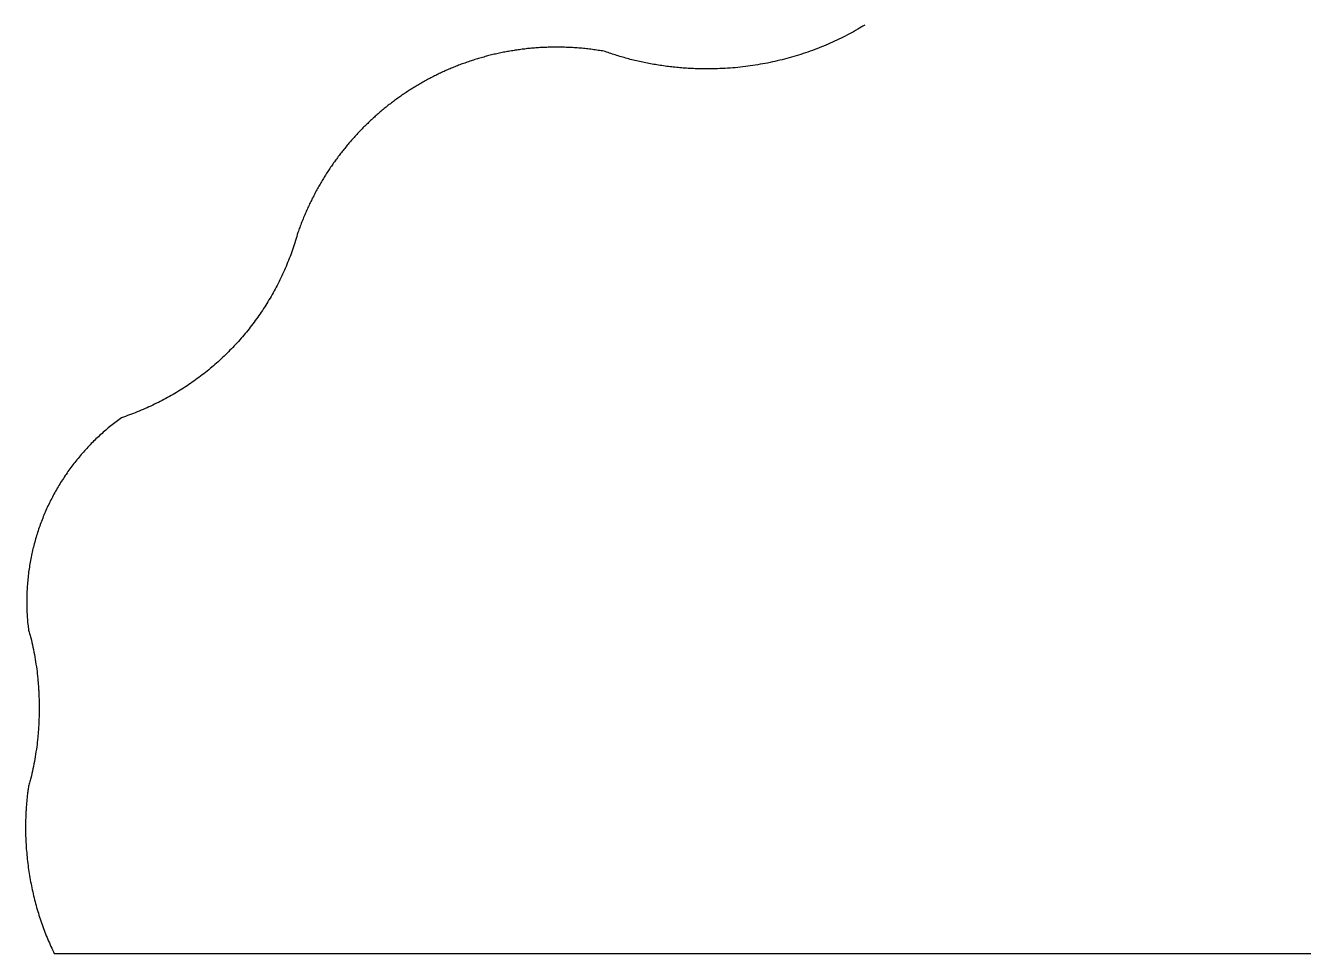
# Model space of a CAD drawing. Extents: x -331 to 1103, y -532 to 1751.
# Drawn here: x -330.7 to -156.2, y 247.5 to 374.2 of the extents above; entities that cross this region are included whole.
import ezdxf

# ---------------------------------------------------------------- set-up
doc = ezdxf.new("R2010")
doc.units = 0
doc.layers.add('Default_Layer', color=1, linetype='CONTINUOUS')

msp = doc.modelspace()

# ---------------------------------------------------------------- linework, layer by layer
at = {"layer": 'Default_Layer'}
msp.add_lwpolyline([(-216.11, 374.28), (-216.35, 374.13), (-216.59, 373.99), (-216.83, 373.85), (-217.07, 373.71), (-217.35, 373.55), (-217.63, 373.39), (-217.91, 373.24), (-218.19, 373.09), (-218.48, 372.94), (-218.77, 372.79), (-219.05, 372.64), (-219.34, 372.5), (-219.64, 372.36), (-219.93, 372.22), (-220.22, 372.08), (-220.52, 371.95), (-220.82, 371.81), (-221.12, 371.68), (-221.42, 371.55), (-221.72, 371.43), (-222.02, 371.3), (-222.33, 371.18), (-222.64, 371.06), (-222.94, 370.95), (-223.25, 370.83), (-223.57, 370.72), (-223.88, 370.61), (-224.19, 370.5), (-224.51, 370.4), (-224.82, 370.29), (-225.14, 370.19), (-225.46, 370.1), (-225.78, 370), (-226.1, 369.91), (-226.42, 369.82), (-226.75, 369.73), (-227.07, 369.64), (-227.4, 369.56), (-227.72, 369.48), (-228.05, 369.4), (-228.38, 369.32), (-228.71, 369.25), (-229.05, 369.18), (-229.38, 369.11), (-229.71, 369.05), (-230.05, 368.99), (-230.38, 368.93), (-230.72, 368.87), (-231.06, 368.81), (-231.4, 368.76), (-231.74, 368.71), (-232.08, 368.67), (-232.42, 368.62), (-232.77, 368.58), (-233.11, 368.54), (-233.45, 368.51), (-233.8, 368.47), (-234.15, 368.44), (-234.49, 368.42), (-234.84, 368.39), (-235.19, 368.37), (-235.54, 368.35), (-235.89, 368.34), (-236.24, 368.32), (-236.6, 368.31), (-236.95, 368.31), (-237.3, 368.3), (-237.66, 368.3), (-237.89, 368.3), (-238.12, 368.3), (-238.36, 368.31), (-238.59, 368.31), (-238.82, 368.32), (-239.05, 368.32), (-239.28, 368.33), (-239.51, 368.34), (-239.75, 368.35), (-239.98, 368.36), (-240.21, 368.38), (-240.44, 368.39), (-240.66, 368.41), (-240.89, 368.42), (-241.12, 368.44), (-241.35, 368.46), (-241.58, 368.48), (-241.8, 368.5), (-242.03, 368.52), (-242.26, 368.55), (-242.48, 368.57), (-242.71, 368.6), (-242.93, 368.63), (-243.15, 368.65), (-243.38, 368.68), (-243.6, 368.71), (-243.82, 368.75), (-244.04, 368.78), (-244.27, 368.81), (-244.49, 368.85), (-244.71, 368.89), (-244.93, 368.92), (-245.14, 368.96), (-245.36, 369), (-245.58, 369.04), (-245.8, 369.08), (-246.01, 369.13), (-246.23, 369.17), (-246.44, 369.22), (-246.66, 369.26), (-246.87, 369.31), (-247.08, 369.36), (-247.3, 369.41), (-247.51, 369.46), (-247.72, 369.51), (-247.93, 369.56), (-248.14, 369.61), (-248.34, 369.67), (-248.55, 369.73), (-248.76, 369.78), (-248.96, 369.84), (-249.17, 369.9), (-249.37, 369.96), (-249.58, 370.02), (-249.78, 370.08), (-249.98, 370.14), (-250.18, 370.21), (-250.38, 370.27), (-250.58, 370.34), (-250.78, 370.4), (-250.98, 370.47), (-251.17, 370.54), (-251.37, 370.61), (-251.56, 370.68), (-251.75, 370.71), (-251.94, 370.75), (-252.13, 370.78), (-252.33, 370.81), (-252.52, 370.84), (-252.72, 370.87), (-252.92, 370.9), (-253.12, 370.93), (-253.32, 370.96), (-253.52, 370.98), (-253.72, 371.01), (-253.93, 371.03), (-254.13, 371.06), (-254.34, 371.08), (-254.55, 371.1), (-254.76, 371.12), (-254.97, 371.14), (-255.18, 371.15), (-255.39, 371.17), (-255.6, 371.18), (-255.82, 371.2), (-256.03, 371.21), (-256.25, 371.22), (-256.46, 371.23), (-256.68, 371.24), (-256.9, 371.25), (-257.12, 371.26), (-257.33, 371.26), (-257.55, 371.27), (-257.77, 371.27), (-257.99, 371.27), (-258.21, 371.27), (-258.4, 371.27), (-258.59, 371.27), (-258.79, 371.27), (-258.98, 371.27), (-259.17, 371.26), (-259.36, 371.26), (-259.55, 371.25), (-259.73, 371.24), (-259.92, 371.24), (-260.11, 371.23), (-260.3, 371.22), (-260.49, 371.21), (-260.68, 371.19), (-260.87, 371.18), (-261.05, 371.17), (-261.24, 371.15), (-261.43, 371.14), (-261.61, 371.12), (-261.8, 371.1), (-261.99, 371.08), (-262.17, 371.07), (-262.36, 371.05), (-262.54, 371.02), (-262.73, 371), (-262.92, 370.98), (-263.1, 370.96), (-263.28, 370.93), (-263.47, 370.91), (-263.65, 370.88), (-263.84, 370.85), (-264.02, 370.82), (-264.2, 370.79), (-264.38, 370.76), (-264.57, 370.73), (-264.75, 370.7), (-264.93, 370.67), (-265.11, 370.64), (-265.29, 370.6), (-265.47, 370.57), (-265.65, 370.53), (-265.83, 370.49), (-266.01, 370.46), (-266.19, 370.42), (-266.37, 370.38), (-266.55, 370.34), (-266.73, 370.3), (-266.91, 370.25), (-267.09, 370.21), (-267.27, 370.17), (-267.44, 370.12), (-267.62, 370.08), (-267.8, 370.03), (-267.97, 369.98), (-268.15, 369.93), (-268.32, 369.88), (-268.5, 369.83), (-268.67, 369.78), (-268.85, 369.73), (-269.02, 369.68), (-269.2, 369.63), (-269.37, 369.57), (-269.54, 369.52), (-269.72, 369.46), (-269.89, 369.41), (-270.06, 369.35), (-270.23, 369.29), (-270.4, 369.23), (-270.57, 369.17), (-270.74, 369.11), (-270.91, 369.05), (-271.08, 368.99), (-271.25, 368.93), (-271.42, 368.86), (-271.59, 368.8), (-271.76, 368.73), (-271.93, 368.67), (-272.1, 368.6), (-272.26, 368.53), (-272.43, 368.46), (-272.6, 368.39), (-272.76, 368.32), (-272.93, 368.25), (-273.09, 368.18), (-273.26, 368.11), (-273.42, 368.04), (-273.58, 367.96), (-273.75, 367.89), (-273.91, 367.81), (-274.07, 367.73), (-274.23, 367.66), (-274.4, 367.58), (-274.56, 367.5), (-274.72, 367.42), (-274.88, 367.34), (-275.04, 367.26), (-275.2, 367.18), (-275.36, 367.1), (-275.52, 367.01), (-275.67, 366.93), (-275.83, 366.85), (-275.99, 366.76), (-276.15, 366.67), (-276.3, 366.59), (-276.46, 366.5), (-276.61, 366.41), (-276.77, 366.32), (-276.92, 366.23), (-277.08, 366.14), (-277.23, 366.05), (-277.38, 365.96), (-277.54, 365.87), (-277.69, 365.77), (-277.84, 365.68), (-277.99, 365.59), (-278.14, 365.49), (-278.29, 365.39), (-278.44, 365.3), (-278.59, 365.2), (-278.74, 365.1), (-278.89, 365), (-279.04, 364.9), (-279.19, 364.8), (-279.33, 364.7), (-279.48, 364.6), (-279.62, 364.5), (-279.77, 364.39), (-279.91, 364.29), (-280.06, 364.19), (-280.2, 364.08), (-280.35, 363.97), (-280.49, 363.87), (-280.63, 363.76), (-280.77, 363.65), (-280.91, 363.54), (-281.06, 363.44), (-281.2, 363.33), (-281.34, 363.22), (-281.47, 363.1), (-281.61, 362.99), (-281.75, 362.88), (-281.89, 362.77), (-282.03, 362.65), (-282.16, 362.54), (-282.3, 362.42), (-282.43, 362.31), (-282.57, 362.19), (-282.7, 362.07), (-282.84, 361.96), (-282.97, 361.84), (-283.1, 361.72), (-283.23, 361.6), (-283.37, 361.48), (-283.5, 361.36), (-283.63, 361.24), (-283.76, 361.12), (-283.89, 360.99), (-284.01, 360.87), (-284.14, 360.75), (-284.27, 360.62), (-284.4, 360.5), (-284.52, 360.37), (-284.65, 360.24), (-284.77, 360.12), (-284.9, 359.99), (-285.02, 359.86), (-285.15, 359.73), (-285.27, 359.6), (-285.39, 359.47), (-285.51, 359.34), (-285.63, 359.21), (-285.75, 359.08), (-285.87, 358.95), (-285.99, 358.81), (-286.11, 358.68), (-286.23, 358.55), (-286.35, 358.41), (-286.46, 358.28), (-286.58, 358.14), (-286.69, 358.01), (-286.81, 357.87), (-286.92, 357.73), (-287.04, 357.59), (-287.15, 357.45), (-287.26, 357.31), (-287.37, 357.18), (-287.49, 357.03), (-287.6, 356.89), (-287.71, 356.75), (-287.81, 356.61), (-287.92, 356.47), (-288.03, 356.33), (-288.14, 356.18), (-288.24, 356.04), (-288.35, 355.89), (-288.46, 355.75), (-288.56, 355.6), (-288.66, 355.46), (-288.77, 355.31), (-288.87, 355.16), (-288.97, 355.01), (-289.07, 354.87), (-289.17, 354.72), (-289.27, 354.57), (-289.37, 354.42), (-289.47, 354.27), (-289.57, 354.12), (-289.67, 353.96), (-289.76, 353.81), (-289.86, 353.66), (-289.95, 353.51), (-290.05, 353.35), (-290.14, 353.2), (-290.23, 353.05), (-290.33, 352.89), (-290.42, 352.74), (-290.51, 352.58), (-290.6, 352.42), (-290.69, 352.27), (-290.78, 352.11), (-290.86, 351.95), (-290.95, 351.79), (-291.04, 351.63), (-291.12, 351.47), (-291.21, 351.31), (-291.29, 351.15), (-291.38, 350.99), (-291.46, 350.83), (-291.54, 350.67), (-291.62, 350.51), (-291.7, 350.35), (-291.78, 350.18), (-291.86, 350.02), (-291.94, 349.86), (-292.02, 349.69), (-292.1, 349.53), (-292.17, 349.36), (-292.25, 349.2), (-292.32, 349.03), (-292.4, 348.86), (-292.47, 348.7), (-292.54, 348.53), (-292.61, 348.36), (-292.69, 348.19), (-292.76, 348.02), (-292.83, 347.85), (-292.89, 347.68), (-292.96, 347.51), (-293.03, 347.34), (-293.1, 347.17), (-293.16, 347), (-293.23, 346.83), (-293.29, 346.66), (-293.35, 346.49), (-293.41, 346.31), (-293.48, 346.14), (-293.54, 345.97), (-293.62, 345.68), (-293.7, 345.4), (-293.78, 345.12), (-293.87, 344.85), (-293.95, 344.57), (-294.04, 344.29), (-294.14, 344.02), (-294.23, 343.74), (-294.33, 343.47), (-294.42, 343.2), (-294.52, 342.93), (-294.62, 342.66), (-294.73, 342.39), (-294.83, 342.12), (-294.94, 341.85), (-295.05, 341.59), (-295.16, 341.32), (-295.27, 341.06), (-295.39, 340.8), (-295.51, 340.53), (-295.63, 340.27), (-295.75, 340.02), (-295.87, 339.76), (-295.99, 339.5), (-296.12, 339.25), (-296.25, 338.99), (-296.38, 338.74), (-296.51, 338.49), (-296.65, 338.23), (-296.78, 337.98), (-296.92, 337.74), (-297.06, 337.49), (-297.2, 337.24), (-297.34, 337), (-297.49, 336.75), (-297.63, 336.51), (-297.78, 336.27), (-297.93, 336.03), (-298.08, 335.79), (-298.24, 335.56), (-298.39, 335.32), (-298.55, 335.09), (-298.71, 334.85), (-298.87, 334.62), (-299.03, 334.39), (-299.2, 334.16), (-299.36, 333.93), (-299.53, 333.71), (-299.7, 333.48), (-299.87, 333.26), (-300.04, 333.03), (-300.22, 332.81), (-300.39, 332.59), (-300.57, 332.37), (-300.75, 332.16), (-300.93, 331.94), (-301.11, 331.73), (-301.29, 331.51), (-301.48, 331.3), (-301.67, 331.09), (-301.86, 330.88), (-302.05, 330.68), (-302.24, 330.47), (-302.43, 330.27), (-302.63, 330.07), (-302.82, 329.87), (-303.02, 329.67), (-303.22, 329.47), (-303.42, 329.27), (-303.62, 329.08), (-303.83, 328.88), (-304.03, 328.69), (-304.24, 328.5), (-304.45, 328.31), (-304.66, 328.12), (-304.87, 327.94), (-305.08, 327.76), (-305.29, 327.57), (-305.51, 327.39), (-305.73, 327.21), (-305.95, 327.04), (-306.17, 326.86), (-306.39, 326.68), (-306.61, 326.51), (-306.83, 326.34), (-307.06, 326.17), (-307.28, 326), (-307.51, 325.84), (-307.74, 325.67), (-307.97, 325.51), (-308.21, 325.35), (-308.44, 325.19), (-308.67, 325.03), (-308.91, 324.88), (-309.15, 324.72), (-309.39, 324.57), (-309.63, 324.42), (-309.87, 324.27), (-310.11, 324.12), (-310.35, 323.98), (-310.6, 323.84), (-310.84, 323.69), (-311.09, 323.55), (-311.34, 323.42), (-311.59, 323.28), (-311.84, 323.14), (-312.09, 323.01), (-312.35, 322.88), (-312.6, 322.75), (-312.86, 322.63), (-313.11, 322.5), (-313.37, 322.38), (-313.63, 322.25), (-313.89, 322.14), (-314.15, 322.02), (-314.42, 321.9), (-314.68, 321.79), (-314.95, 321.68), (-315.21, 321.57), (-315.48, 321.46), (-315.75, 321.35), (-316.02, 321.25), (-316.29, 321.14), (-316.56, 321.04), (-316.83, 320.95), (-317.11, 320.85), (-317.38, 320.76), (-317.66, 320.66), (-317.84, 320.53), (-318.02, 320.39), (-318.2, 320.26), (-318.38, 320.12), (-318.56, 319.98), (-318.74, 319.84), (-318.92, 319.7), (-319.1, 319.56), (-319.27, 319.41), (-319.45, 319.27), (-319.62, 319.12), (-319.79, 318.98), (-319.96, 318.83), (-320.13, 318.68), (-320.3, 318.53), (-320.47, 318.38), (-320.64, 318.22), (-320.8, 318.07), (-320.97, 317.91), (-321.13, 317.76), (-321.29, 317.6), (-321.45, 317.44), (-321.61, 317.28), (-321.77, 317.12), (-321.93, 316.96), (-322.08, 316.79), (-322.24, 316.63), (-322.39, 316.46), (-322.54, 316.3), (-322.7, 316.13), (-322.85, 315.96), (-322.99, 315.79), (-323.14, 315.62), (-323.29, 315.45), (-323.43, 315.27), (-323.58, 315.1), (-323.72, 314.92), (-323.86, 314.75), (-324, 314.57), (-324.14, 314.39), (-324.28, 314.21), (-324.41, 314.03), (-324.55, 313.85), (-324.68, 313.67), (-324.81, 313.49), (-324.95, 313.3), (-325.08, 313.12), (-325.2, 312.93), (-325.33, 312.75), (-325.46, 312.56), (-325.58, 312.37), (-325.7, 312.18), (-325.82, 311.99), (-325.95, 311.8), (-326.06, 311.6), (-326.18, 311.41), (-326.3, 311.22), (-326.41, 311.02), (-326.53, 310.83), (-326.64, 310.63), (-326.75, 310.43), (-326.86, 310.23), (-326.96, 310.03), (-327.07, 309.83), (-327.17, 309.63), (-327.28, 309.43), (-327.38, 309.22), (-327.48, 309.02), (-327.58, 308.82), (-327.68, 308.61), (-327.77, 308.4), (-327.87, 308.2), (-327.96, 307.99), (-328.05, 307.78), (-328.14, 307.57), (-328.23, 307.36), (-328.32, 307.15), (-328.4, 306.94), (-328.49, 306.73), (-328.57, 306.51), (-328.65, 306.3), (-328.73, 306.08), (-328.81, 305.87), (-328.88, 305.65), (-328.96, 305.43), (-329.03, 305.22), (-329.1, 305), (-329.17, 304.78), (-329.24, 304.56), (-329.3, 304.34), (-329.37, 304.12), (-329.43, 303.9), (-329.49, 303.67), (-329.55, 303.45), (-329.61, 303.23), (-329.67, 303), (-329.73, 302.78), (-329.78, 302.55), (-329.83, 302.32), (-329.88, 302.1), (-329.93, 301.87), (-329.98, 301.64), (-330.02, 301.41), (-330.07, 301.18), (-330.11, 300.95), (-330.15, 300.72), (-330.19, 300.49), (-330.22, 300.26), (-330.26, 300.03), (-330.29, 299.79), (-330.32, 299.56), (-330.35, 299.33), (-330.38, 299.09), (-330.41, 298.86), (-330.43, 298.62), (-330.45, 298.39), (-330.47, 298.15), (-330.49, 297.91), (-330.51, 297.67), (-330.53, 297.44), (-330.54, 297.2), (-330.55, 296.96), (-330.56, 296.72), (-330.57, 296.48), (-330.58, 296.24), (-330.58, 296), (-330.58, 295.76), (-330.58, 295.51), (-330.58, 295.27), (-330.58, 295.03), (-330.58, 294.79), (-330.57, 294.55), (-330.56, 294.31), (-330.55, 294.07), (-330.54, 293.83), (-330.53, 293.6), (-330.51, 293.37), (-330.49, 293.14), (-330.48, 292.91), (-330.46, 292.69), (-330.44, 292.47), (-330.41, 292.25), (-330.39, 292.04), (-330.36, 291.83), (-330.32, 291.67), (-330.28, 291.52), (-330.23, 291.37), (-330.19, 291.21), (-330.15, 291.06), (-330.11, 290.9), (-330.07, 290.75), (-330.03, 290.59), (-329.95, 290.27), (-329.88, 289.96), (-329.8, 289.63), (-329.73, 289.31), (-329.67, 288.99), (-329.6, 288.66), (-329.54, 288.33), (-329.48, 288), (-329.42, 287.66), (-329.37, 287.33), (-329.32, 286.99), (-329.27, 286.65), (-329.22, 286.31), (-329.18, 285.96), (-329.14, 285.62), (-329.12, 285.45), (-329.1, 285.27), (-329.08, 285.1), (-329.07, 284.92), (-329.05, 284.75), (-329.03, 284.57), (-329.02, 284.4), (-329.01, 284.22), (-328.99, 284.05), (-328.98, 283.87), (-328.97, 283.69), (-328.96, 283.52), (-328.95, 283.34), (-328.94, 283.16), (-328.93, 282.98), (-328.92, 282.81), (-328.91, 282.63), (-328.91, 282.45), (-328.9, 282.27), (-328.89, 282.09), (-328.89, 281.91), (-328.89, 281.73), (-328.88, 281.55), (-328.88, 281.37), (-328.88, 281.19), (-328.88, 281.01), (-328.88, 280.83), (-328.88, 280.65), (-328.88, 280.47), (-328.89, 280.29), (-328.89, 280.11), (-328.89, 279.93), (-328.9, 279.75), (-328.91, 279.58), (-328.91, 279.4), (-328.92, 279.22), (-328.93, 279.04), (-328.94, 278.86), (-328.95, 278.69), (-328.96, 278.51), (-328.97, 278.33), (-328.98, 278.16), (-328.99, 277.98), (-329.01, 277.8), (-329.02, 277.63), (-329.03, 277.45), (-329.05, 277.28), (-329.07, 277.1), (-329.08, 276.93), (-329.1, 276.75), (-329.12, 276.58), (-329.14, 276.41), (-329.18, 276.06), (-329.22, 275.72), (-329.27, 275.38), (-329.32, 275.04), (-329.37, 274.7), (-329.42, 274.36), (-329.48, 274.03), (-329.54, 273.7), (-329.6, 273.37), (-329.67, 273.04), (-329.73, 272.71), (-329.8, 272.39), (-329.88, 272.07), (-329.95, 271.75), (-330.03, 271.44), (-330.07, 271.28), (-330.11, 271.12), (-330.15, 270.97), (-330.19, 270.81), (-330.23, 270.66), (-330.28, 270.5), (-330.32, 270.35), (-330.36, 270.2), (-330.39, 270.04), (-330.41, 269.89), (-330.43, 269.73), (-330.45, 269.57), (-330.47, 269.41), (-330.49, 269.25), (-330.51, 269.08), (-330.53, 268.92), (-330.54, 268.75), (-330.56, 268.58), (-330.58, 268.42), (-330.59, 268.25), (-330.61, 268.08), (-330.62, 267.91), (-330.63, 267.73), (-330.64, 267.56), (-330.66, 267.39), (-330.67, 267.21), (-330.68, 267.04), (-330.69, 266.86), (-330.7, 266.69), (-330.7, 266.51), (-330.71, 266.33), (-330.72, 266.15), (-330.72, 265.97), (-330.73, 265.79), (-330.73, 265.61), (-330.74, 265.43), (-330.74, 265.25), (-330.74, 265.07), (-330.74, 264.89), (-330.74, 264.71), (-330.74, 264.42), (-330.74, 264.12), (-330.73, 263.83), (-330.73, 263.54), (-330.72, 263.25), (-330.71, 262.96), (-330.69, 262.67), (-330.68, 262.38), (-330.66, 262.09), (-330.64, 261.8), (-330.62, 261.51), (-330.59, 261.23), (-330.57, 260.94), (-330.54, 260.66), (-330.51, 260.37), (-330.48, 260.09), (-330.45, 259.8), (-330.41, 259.52), (-330.37, 259.24), (-330.33, 258.96), (-330.29, 258.68), (-330.25, 258.4), (-330.2, 258.12), (-330.16, 257.84), (-330.11, 257.56), (-330.06, 257.28), (-330, 257.01), (-329.95, 256.73), (-329.89, 256.46), (-329.83, 256.19), (-329.77, 255.91), (-329.71, 255.64), (-329.65, 255.37), (-329.58, 255.1), (-329.52, 254.83), (-329.45, 254.56), (-329.38, 254.3), (-329.3, 254.03), (-329.23, 253.77), (-329.15, 253.5), (-329.07, 253.24), (-328.99, 252.98), (-328.91, 252.72), (-328.83, 252.46), (-328.75, 252.2), (-328.66, 251.94), (-328.57, 251.68), (-328.48, 251.43), (-328.39, 251.17), (-328.3, 250.92), (-328.2, 250.67), (-328.11, 250.42), (-328.01, 250.17), (-327.91, 249.92), (-327.81, 249.67), (-327.7, 249.42), (-327.6, 249.18), (-327.49, 248.93), (-327.39, 248.69), (-327.28, 248.45), (-327.17, 248.21), (-327.05, 247.97), (-326.94, 247.73), (-326.83, 247.5), (362.8, 247.5)], dxfattribs=at)

doc.saveas('drawing.dxf')
